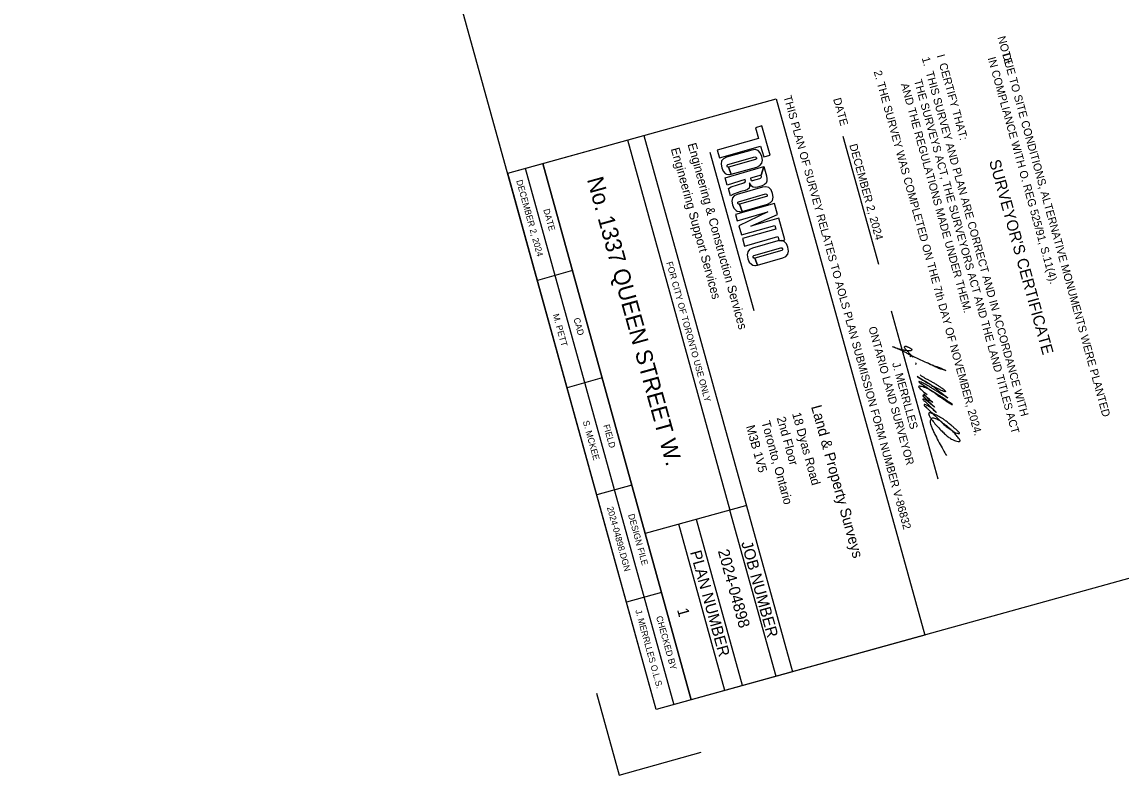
# Model space of a CAD drawing. Extents: x 309932 to 310229, y 4833293 to 4833550.
# Drawn here: x 310051.5 to 310129.1, y 4833293 to 4833346.1 of the extents above; entities that cross this region are included whole.
import ezdxf

# ---------------------------------------------------------------- set-up
doc = ezdxf.new("R2010")
doc.units = 0
doc.layers.add('Level 42', color=7, linetype='Continuous')
doc.layers.add('Level 49', color=7, linetype='Continuous')

msp = doc.modelspace()

# ---------------------------------------------------------------- linework, layer by layer
at = {"layer": 'Level 42'}
msp.add_line((310112.85, 4833325.73), (310116.135, 4833313.875), dxfattribs=at)
msp.add_line((310112.85, 4833325.73), (310116.135, 4833313.875), dxfattribs=at)
for points in [[(310114.379, 4833322.44), (310114.32, 4833322.52), (310114.265, 4833322.577), (310114.184, 4833322.671), (310114.119, 4833322.747), (310114.066, 4833322.814), (310114.003, 4833322.871), (310113.921, 4833322.959), (310113.85, 4833323.043), (310113.811, 4833323.098), (310113.787, 4833323.155), (310113.784, 4833323.191), (310113.795, 4833323.213), (310113.815, 4833323.229), (310113.843, 4833323.24), (310113.883, 4833323.24), (310113.93, 4833323.229), (310113.983, 4833323.207), (310114.027, 4833323.183), (310114.1, 4833323.147), (310114.178, 4833323.108), (310114.227, 4833323.076), (310114.266, 4833323.051), (310114.291, 4833323.001), (310114.285, 4833322.953), (310114.261, 4833322.933), (310114.213, 4833322.913), (310114.167, 4833322.911), (310114.116, 4833322.91), (310114.039, 4833322.91), (310113.959, 4833322.919), (310113.813, 4833322.942), (310113.679, 4833322.967), (310113.562, 4833322.987), (310113.486, 4833323.007), (310113.266, 4833323.087), (310112.93, 4833323.219), (310113.258, 4833323.092), (310113.508, 4833322.976), (310113.735, 4833322.865), (310113.951, 4833322.758), (310114.234, 4833322.609), (310114.418, 4833322.514), (310115.218, 4833322.147), (310115.711, 4833321.928), (310116.053, 4833321.801), (310116.302, 4833321.715), (310116.567, 4833321.59), (310116.689, 4833321.532), (310116.446, 4833321.595), (310116.276, 4833321.656), (310116.011, 4833321.754), (310115.724, 4833321.896), (310115.4, 4833322.057)], [(310114.229, 4833322.499), (310114.19, 4833322.542), (310114.186, 4833322.555), (310114.207, 4833322.561), (310114.278, 4833322.555), (310114.331, 4833322.545), (310114.395, 4833322.525)], [(310114.599, 4833322.058), (310114.581, 4833322.021), (310114.571, 4833321.989), (310114.568, 4833321.961)], [(310114.88, 4833321.21), (310115.049, 4833321.105), (310115.222, 4833320.997), (310115.42, 4833320.888), (310115.634, 4833320.771), (310115.85, 4833320.654), (310116.057, 4833320.527), (310116.254, 4833320.401), (310116.445, 4833320.273), (310116.575, 4833320.172), (310116.631, 4833320.11), (310116.663, 4833320.069), (310116.669, 4833320.049), (310116.659, 4833320.037), (310116.64, 4833320.032), (310116.618, 4833320.036), (310116.579, 4833320.045), (310116.517, 4833320.066), (310116.433, 4833320.097), (310116.326, 4833320.15), (310116.201, 4833320.22), (310116.024, 4833320.31), (310115.826, 4833320.405), (310115.656, 4833320.504), (310115.408, 4833320.654), (310115.258, 4833320.746), (310114.664, 4833321.106), (310115.513, 4833320.586), (310115.84, 4833320.369), (310115.938, 4833320.291), (310116.161, 4833320.115), (310116.39, 4833319.943), (310116.624, 4833319.764), (310116.827, 4833319.604), (310116.405, 4833319.843), (310116.047, 4833320.07), (310115.791, 4833320.225), (310115.559, 4833320.373), (310115.299, 4833320.52), (310115.03, 4833320.665), (310114.873, 4833320.729), (310114.841, 4833320.738), (310114.8, 4833320.742), (310114.791, 4833320.733), (310114.802, 4833320.718), (310114.93, 4833320.621), (310115.056, 4833320.532), (310115.309, 4833320.367), (310115.489, 4833320.233), (310115.745, 4833320.053), (310115.933, 4833319.924), (310116.209, 4833319.721), (310116.411, 4833319.577), (310116.597, 4833319.449), (310116.811, 4833319.309), (310117.158, 4833319.131), (310116.936, 4833319.289), (310116.743, 4833319.431), (310116.551, 4833319.561), (310116.315, 4833319.709), (310116.146, 4833319.811), (310115.992, 4833319.907), (310115.519, 4833320.194), (310115.391, 4833320.254), (310115.279, 4833320.299), (310115.161, 4833320.338), (310115.015, 4833320.387), (310114.922, 4833320.41), (310114.843, 4833320.426), (310114.827, 4833320.426), (310114.811, 4833320.422), (310114.79, 4833320.406), (310114.776, 4833320.385), (310114.783, 4833320.36), (310114.81, 4833320.327), (310114.848, 4833320.293), (310114.946, 4833320.197), (310115.377, 4833319.834)], [(310115.135, 4833319.898), (310115.29, 4833319.716), (310115.45, 4833319.541), (310115.573, 4833319.429), (310115.781, 4833319.264), (310115.411, 4833319.6), (310115.198, 4833319.751), (310115.14, 4833319.777), (310115.101, 4833319.778), (310115.079, 4833319.759), (310115.073, 4833319.738), (310115.11, 4833319.689), (310115.266, 4833319.556), (310115.345, 4833319.493), (310115.453, 4833319.378), (310115.7, 4833319.138), (310115.895, 4833318.95), (310115.456, 4833319.308), (310115.233, 4833319.469), (310115.102, 4833319.509), (310115.087, 4833319.505), (310115.078, 4833319.481), (310115.112, 4833319.433), (310115.199, 4833319.361), (310115.353, 4833319.23), (310115.498, 4833319.08), (310115.581, 4833318.983), (310115.779, 4833318.789), (310116.003, 4833318.587), (310116.015, 4833318.577), (310115.681, 4833318.879), (310115.496, 4833318.996), (310115.336, 4833319.082), (310115.225, 4833319.121), (310115.176, 4833319.122), (310115.158, 4833319.091), (310115.196, 4833319.036), (310115.312, 4833318.925), (310115.466, 4833318.782), (310115.723, 4833318.532), (310115.988, 4833318.286), (310116.396, 4833317.872), (310116.727, 4833317.58), (310116.992, 4833317.387), (310117.297, 4833317.188), (310117.473, 4833317.107), (310117.561, 4833317.089), (310117.644, 4833317.081), (310117.657, 4833317.094), (310117.658, 4833317.117), (310117.637, 4833317.148), (310117.57, 4833317.216), (310117.446, 4833317.341), (310117.271, 4833317.493), (310117.097, 4833317.641), (310116.857, 4833317.84), (310116.715, 4833317.952), (310116.546, 4833318.08), (310116.357, 4833318.199), (310116.029, 4833318.377), (310115.864, 4833318.444), (310115.718, 4833318.503), (310115.655, 4833318.528), (310115.559, 4833318.54), (310115.505, 4833318.525), (310115.485, 4833318.481), (310115.504, 4833318.412), (310115.54, 4833318.304), (310115.59, 4833318.223), (310115.639, 4833318.157), (310115.869, 4833317.848), (310116.122, 4833317.557), (310116.433, 4833317.237), (310116.669, 4833317.008), (310116.92, 4833316.806), (310117.16, 4833316.661), (310117.374, 4833316.57), (310117.559, 4833316.527), (310117.623, 4833316.519), (310117.665, 4833316.522), (310117.693, 4833316.546), (310117.702, 4833316.582), (310117.692, 4833316.618), (310117.667, 4833316.665), (310117.636, 4833316.708), (310117.546, 4833316.824), (310117.456, 4833316.935), (310117.352, 4833317.055), (310117.241, 4833317.181), (310116.988, 4833317.422), (310116.831, 4833317.564), (310116.684, 4833317.674), (310116.514, 4833317.797), (310116.293, 4833317.97), (310116.07, 4833318.087), (310115.928, 4833318.151), (310115.784, 4833318.165), (310115.697, 4833318.148), (310115.666, 4833318.117), (310115.61, 4833318.023), (310115.588, 4833317.919), (310115.625, 4833317.743), (310115.714, 4833317.503), (310115.825, 4833317.233), (310115.962, 4833316.953), (310116.224, 4833316.432), (310116.507, 4833315.939), (310116.736, 4833315.521)]]:
    msp.add_spline(points, degree=3, dxfattribs=at)
at = {"layer": 'Level 49'}
for p, q in [((310096.272, 4833297.613), (310051.528, 4833459.106)), ((310109.438, 4833338.046), (310111.938, 4833329.016)), ((310094.233, 4833337.792), (310101.468, 4833311.68)), ((310100.059, 4833336.92), (310103.154, 4833325.749)), ((310087.022, 4833335.794), (310097.507, 4833297.956)), ((310224.781, 4833333.219), (310096.272, 4833297.613)), ((310090.355, 4833328.569), (310087.884, 4833327.884)), ((310092.454, 4833321.001), (310089.983, 4833320.316)), ((310094.552, 4833313.434), (310092.082, 4833312.749)), ((310102.576, 4833311.987), (310095.494, 4833310.024)), ((310104.717, 4833299.953), (310101.468, 4833311.68)), ((310102.365, 4833299.302), (310099.116, 4833311.028)), ((310101.102, 4833298.952), (310097.853, 4833310.678)), ((310096.651, 4833305.867), (310094.18, 4833305.181))]:
    msp.add_line(p, q, dxfattribs=at)
for points in [[(310104.722, 4833340.698), (310115.206, 4833302.859), (310096.272, 4833297.613), (310085.789, 4833335.452)], [(310103.851, 4833336.588), (310104.303, 4833336.718), (310103.716, 4833338.778), (310103.261, 4833338.649), (310103.478, 4833337.889), (310100.565, 4833337.06), (310100.722, 4833336.516), (310103.633, 4833337.349)], [(310095.387, 4833338.112), (310105.871, 4833300.273), (310098.742, 4833298.298), (310088.258, 4833336.137)], [(310101.323, 4833336.044), (310103.228, 4833336.587), (310103.296, 4833336.582), (310103.337, 4833336.517), (310103.335, 4833336.443), (310103.28, 4833336.402), (310101.376, 4833335.859), (310101.561, 4833335.362), (310103.353, 4833335.873), (310103.576, 4833335.978), (310103.713, 4833336.138), (310103.76, 4833336.352), (310103.72, 4833336.623), (310103.61, 4833336.878), (310103.454, 4833337.038), (310103.253, 4833337.103), (310103.005, 4833337.073), (310101.214, 4833336.562), (310101.005, 4833336.462), (310100.882, 4833336.305), (310100.841, 4833336.09), (310100.885, 4833335.818), (310100.987, 4833335.585), (310101.14, 4833335.422), (310101.232, 4833335.37), (310101.388, 4833335.341), (310101.443, 4833335.34), (310101.561, 4833335.362), (310101.376, 4833335.859), (310101.307, 4833335.864), (310101.267, 4833335.926), (310101.267, 4833336.003)], [(310088.258, 4833336.137), (310098.743, 4833298.298), (310096.273, 4833297.614), (310085.789, 4833335.452)], [(310102.907, 4833335.083), (310102.941, 4833334.962), (310102.971, 4833334.933), (310103.031, 4833334.906), (310103.069, 4833334.917), (310103.566, 4833335.057), (310103.625, 4833335.087), (310103.677, 4833335.128), (310103.688, 4833335.193), (310103.662, 4833335.298), (310103.864, 4833335.903), (310104.047, 4833335.252), (310104.08, 4833335.048), (310104.07, 4833334.891), (310104.021, 4833334.748), (310103.903, 4833334.644), (310103.749, 4833334.561), (310103.419, 4833334.464), (310103.242, 4833334.444), (310103.103, 4833334.468), (310102.985, 4833334.531), (310102.843, 4833334.762), (310102.855, 4833334.529), (310102.813, 4833334.396), (310102.698, 4833334.299), (310102.536, 4833334.231), (310102.233, 4833334.145), (310101.717, 4833333.972), (310101.505, 4833333.836), (310101.357, 4833334.353), (310101.565, 4833334.481), (310102.006, 4833334.629), (310102.454, 4833334.757), (310102.537, 4833334.825), (310102.568, 4833334.912), (310102.547, 4833334.987), (310101.273, 4833334.606), (310101.128, 4833335.114), (310103.864, 4833335.903), (310103.662, 4833335.298)], [(310102.081, 4833333.432), (310103.985, 4833333.975), (310104.053, 4833333.969), (310104.095, 4833333.905), (310104.093, 4833333.83), (310104.038, 4833333.79), (310102.134, 4833333.247), (310102.319, 4833332.75), (310104.111, 4833333.261), (310104.333, 4833333.365), (310104.47, 4833333.525), (310104.517, 4833333.74), (310104.478, 4833334.011), (310104.367, 4833334.266), (310104.212, 4833334.426), (310104.011, 4833334.491), (310103.764, 4833334.461), (310101.972, 4833333.95), (310101.763, 4833333.849), (310101.639, 4833333.693), (310101.598, 4833333.478), (310101.643, 4833333.206), (310101.745, 4833332.973), (310101.898, 4833332.81), (310101.989, 4833332.758), (310102.146, 4833332.729), (310102.2, 4833332.728), (310102.319, 4833332.75), (310102.134, 4833333.247), (310102.064, 4833333.252), (310102.024, 4833333.314), (310102.025, 4833333.391)], [(310102.276, 4833331.087), (310104.625, 4833331.757), (310104.698, 4833331.499), (310102.348, 4833330.826), (310102.5, 4833330.301), (310104.847, 4833330.968), (310104.929, 4833330.683), (310104.948, 4833330.685), (310105.051, 4833330.686), (310105.101, 4833330.686), (310105.105, 4833330.682), (310105.341, 4833330.748), (310104.906, 4833332.273), (310102.942, 4833331.716), (310104.831, 4833332.539), (310104.607, 4833333.311), (310101.859, 4833332.523), (310101.986, 4833332.091), (310104.139, 4833332.706), (310102.095, 4833331.72)], [(310103.163, 4833329.636), (310105.066, 4833330.18), (310105.135, 4833330.175), (310105.177, 4833330.11), (310105.175, 4833330.036), (310105.119, 4833329.995), (310103.216, 4833329.451), (310103.4, 4833328.955), (310105.192, 4833329.467), (310105.415, 4833329.571), (310105.552, 4833329.731), (310105.599, 4833329.946), (310105.559, 4833330.216), (310105.449, 4833330.471), (310105.294, 4833330.631), (310105.092, 4833330.696), (310104.845, 4833330.666), (310103.053, 4833330.155), (310102.845, 4833330.055), (310102.721, 4833329.898), (310102.68, 4833329.683), (310102.725, 4833329.411), (310102.826, 4833329.178), (310102.979, 4833329.015), (310103.071, 4833328.964), (310103.227, 4833328.934), (310103.282, 4833328.933), (310103.4, 4833328.955), (310103.216, 4833329.451), (310103.146, 4833329.457), (310103.106, 4833329.519), (310103.106, 4833329.596)]]:
    msp.add_lwpolyline(points, close=True, dxfattribs=at)
msp.add_lwpolyline([(310092.058, 4833298.78), (310093.66, 4833292.998), (310099.442, 4833294.6)], dxfattribs=at)

# ---------------------------------------------------------------- texts
for s, height, rotation, p in [('NOTE', 0.5648, 285.48645, (310120.339, 4833345.025)), ('1.  THIS SURVEY AND PLAN ARE CORRECT AND IN ACCORDANCE WITH', 0.5648, 285.48669, (310114.994, 4833343.558)), ('I  CERTIFY THAT:', 0.5648, 285.48618, (310116.048, 4833343.739)), ('      IN COMPLIANCE WITH O. REG 525/91, S.11(4).', 0.5648, 285.48645, (310119.31, 4833344.771)), ('      DUE TO SITE CONDITIONS, ALTERNATIVE MONUMENTS WERE PLANTED', 0.5648, 285.48645, (310120.331, 4833345.054)), ('2. THE SURVEY WAS COMPLETED ON THE 7th DAY OF NOVEMBER, 2024.', 0.5648, 285.48669, (310111.605, 4833342.605)), ('THE SURVEYS ACT, THE SURVEYORS ACT AND THE LAND TITLES ACT', 0.5648, 285.48669, (310114.445, 4833341.974)), ('AND THE REGULATIONS MADE UNDER THEM.', 0.5648, 285.48669, (310113.515, 4833341.716)), ('THIS PLAN OF SURVEY RELATES TO AOLS PLAN SUBMISSION FORM NUMBER V-86832', 0.5648, 285.49143, (310105.247, 4833340.842)), ('DATE', 0.5648, 285.49143, (310108.741, 4833340.67)), ('Engineering Support Services', 0.625, 285.48722, (310097.292, 4833337.154)), ('Engineering & Construction Services', 0.625, 285.48722, (310098.472, 4833337.481)), ('DECEMBER 2, 2024', 0.5648, 285.49143, (310109.882, 4833337.428)), ("SURVEYOR'S CERTIFICATE", 0.8, 285.48692, (310119.741, 4833336.285)), ('DECEMBER 2, 2024', 0.45, 285.42494, (310086.388, 4833334.908)), ('No. 1337 QUEEN STREET W.', 1.15746, 285.48708, (310091.373, 4833335.01)), ('DATE', 0.45, 285.48699, (310088.297, 4833332.866)), ('FOR CITY OF TORONTO USE ONLY', 0.4518, 285.48794, (310096.97, 4833329.139)), ('M. PETT', 0.45, 285.42494, (310088.959, 4833325.462)), ('CAD', 0.45, 285.48699, (310090.426, 4833325.181)), ('ONTARIO LAND SURVEYOR', 0.5648, 285.48547, (310111.232, 4833324.547)), ('J. MERRLLES', 0.5648, 285.48547, (310112.903, 4833322.029)), ('Land & Property Surveys', 0.75, 285.48794, (310107.185, 4833318.974)), ('S. MCKEE', 0.45, 285.42476, (310091.085, 4833317.934)), ('Toronto, Ontario', 0.625, 285.48722, (310103.678, 4833317.883)), ('2nd Floor', 0.625, 285.48722, (310104.762, 4833318.183)), ('18 Dyas Road', 0.625, 285.48722, (310105.846, 4833318.484)), ('FIELD', 0.45, 285.48699, (310092.528, 4833317.657)), ('M3B 1V5', 0.625, 285.48722, (310102.595, 4833317.583)), ('2024-04898.DGN', 0.44998, 285.42494, (310092.786, 4833311.863)), ('DESIGN FILE', 0.45, 285.48699, (310094.275, 4833311.351)), ('JOB NUMBER', 0.8, 285.48751, (310102.252, 4833309.376)), ('PLAN NUMBER', 0.8, 285.48751, (310098.65, 4833308.719)), ('2024-04898', 0.8, 285.48692, (310100.608, 4833308.802)), ('1', 0.8, 285.48692, (310097.729, 4833304.656)), ('J. MERRLLES O.L.S.', 0.44998, 285.42494, (310094.785, 4833304.602)), ('CHECKED BY', 0.45, 285.48699, (310096.253, 4833304.152))]:
    msp.add_text(s, height=height, rotation=rotation, dxfattribs=at).set_placement(p)

doc.saveas('drawing.dxf')
